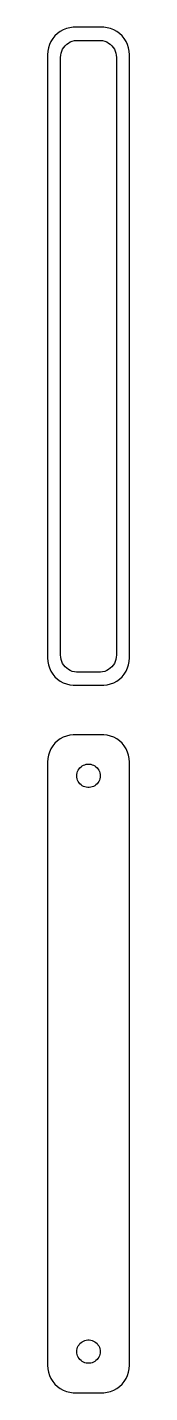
# Model space of a CAD drawing. Header units: metres. Extents: x -8 to 8, y 198 to 447.
import ezdxf

# ---------------------------------------------------------------- set-up
doc = ezdxf.new("R2010")
doc.units = ezdxf.units.M

msp = doc.modelspace()

# ---------------------------------------------------------------- linework, layer by layer
for p, q in [((-5.68712, 445.853), (-6.14484, 445.423)), ((-5.17912, 446.222), (-5.68712, 445.853)), ((-4.62889, 446.524), (-5.17912, 446.222)), ((-4.04507, 446.755), (-4.62889, 446.524)), ((-3.4369, 446.911), (-4.04507, 446.755)), ((-2.81395, 446.99), (-3.4369, 446.911)), ((2.81395, 446.99), (-2.81395, 446.99)), ((3.4369, 446.911), (2.81395, 446.99)), ((4.04507, 446.755), (3.4369, 446.911)), ((4.62889, 446.524), (4.04507, 446.755)), ((5.17912, 446.222), (4.62889, 446.524)), ((5.68712, 445.853), (5.17912, 446.222)), ((6.14484, 445.423), (5.68712, 445.853)), ((-7.34291, 443.243), (-7.46057, 442.627)), ((-7.14888, 443.841), (-7.34291, 443.243)), ((-6.88153, 444.409), (-7.14888, 443.841)), ((-6.54507, 444.939), (-6.88153, 444.409)), ((-6.14484, 445.423), (-6.54507, 444.939)), ((-4.72786, 443), (-4.5184, 443.33)), ((-4.5184, 443.33), (-4.26921, 443.631)), ((-4.26921, 443.631), (-3.98424, 443.899)), ((-3.98424, 443.899), (-3.66798, 444.128)), ((-3.66798, 444.128), (-3.32541, 444.317)), ((-3.32541, 444.317), (-2.96194, 444.461)), ((-2.96194, 444.461), (-2.5833, 444.558)), ((-2.5833, 444.558), (-2.19545, 444.607)), ((-2.19545, 444.607), (2.19545, 444.607)), ((2.19545, 444.607), (2.5833, 444.558)), ((2.5833, 444.558), (2.96194, 444.461)), ((2.96194, 444.461), (3.32541, 444.317)), ((3.32541, 444.317), (3.66798, 444.128)), ((3.66798, 444.128), (3.98424, 443.899)), ((3.98424, 443.899), (4.26921, 443.631)), ((4.26921, 443.631), (4.5184, 443.33)), ((4.5184, 443.33), (4.72786, 443)), ((6.54507, 444.939), (6.14484, 445.423)), ((6.88153, 444.409), (6.54507, 444.939)), ((7.14888, 443.841), (6.88153, 444.409)), ((7.34291, 443.243), (7.14888, 443.841)), ((7.46057, 442.627), (7.34291, 443.243)), ((-7.46057, 442.627), (-7.5, 442)), ((-7.5, 442), (-7.5, 332)), ((-5.11292, 441.5), (-5.08836, 441.89)), ((-5.11292, 332.5), (-5.11292, 441.5)), ((-5.08836, 441.89), (-5.01512, 442.274)), ((-5.01512, 442.274), (-4.89432, 442.646)), ((-4.89432, 442.646), (-4.72786, 443)), ((4.72786, 443), (4.89432, 442.646)), ((4.89432, 442.646), (5.01512, 442.274)), ((5.01512, 442.274), (5.08836, 441.89)), ((5.08836, 441.89), (5.11292, 441.5)), ((5.11292, 441.5), (5.11292, 332.5)), ((7.5, 442), (7.46057, 442.627)), ((7.5, 332), (7.5, 442)), ((-7.5, 332), (-7.46057, 331.373)), ((-7.46057, 331.373), (-7.34291, 330.757)), ((-5.08836, 332.11), (-5.11292, 332.5)), ((-5.01512, 331.726), (-5.08836, 332.11)), ((-4.89432, 331.354), (-5.01512, 331.726)), ((-4.72786, 331), (-4.89432, 331.354)), ((4.89432, 331.354), (4.72786, 331)), ((5.01512, 331.726), (4.89432, 331.354)), ((5.08836, 332.11), (5.01512, 331.726)), ((5.11292, 332.5), (5.08836, 332.11)), ((7.34291, 330.757), (7.46057, 331.373)), ((7.46057, 331.373), (7.5, 332)), ((-7.34291, 330.757), (-7.14888, 330.159)), ((-7.14888, 330.159), (-6.88153, 329.591)), ((-6.88153, 329.591), (-6.54507, 329.061)), ((-6.54507, 329.061), (-6.14484, 328.577)), ((-4.5184, 330.67), (-4.72786, 331)), ((-4.26921, 330.369), (-4.5184, 330.67)), ((-3.98424, 330.101), (-4.26921, 330.369)), ((-3.66798, 329.872), (-3.98424, 330.101)), ((-3.32541, 329.683), (-3.66798, 329.872)), ((-2.96194, 329.539), (-3.32541, 329.683)), ((-2.5833, 329.442), (-2.96194, 329.539)), ((-2.19545, 329.393), (-2.5833, 329.442)), ((2.19545, 329.393), (-2.19545, 329.393)), ((2.5833, 329.442), (2.19545, 329.393)), ((2.96194, 329.539), (2.5833, 329.442)), ((3.32541, 329.683), (2.96194, 329.539)), ((3.66798, 329.872), (3.32541, 329.683)), ((3.98424, 330.101), (3.66798, 329.872)), ((4.26921, 330.369), (3.98424, 330.101)), ((4.5184, 330.67), (4.26921, 330.369)), ((4.72786, 331), (4.5184, 330.67)), ((6.14484, 328.577), (6.54507, 329.061)), ((6.54507, 329.061), (6.88153, 329.591)), ((6.88153, 329.591), (7.14888, 330.159)), ((7.14888, 330.159), (7.34291, 330.757)), ((-6.14484, 328.577), (-5.68712, 328.147)), ((-5.68712, 328.147), (-5.17912, 327.778)), ((-5.17912, 327.778), (-4.62889, 327.476)), ((-4.62889, 327.476), (-4.04507, 327.245)), ((-4.04507, 327.245), (-3.4369, 327.089)), ((-3.4369, 327.089), (-2.81395, 327.01)), ((-2.81395, 327.01), (2.81395, 327.01)), ((2.81395, 327.01), (3.4369, 327.089)), ((3.4369, 327.089), (4.04507, 327.245)), ((4.04507, 327.245), (4.62889, 327.476)), ((4.62889, 327.476), (5.17912, 327.778)), ((5.17912, 327.778), (5.68712, 328.147)), ((5.68712, 328.147), (6.14484, 328.577)), ((-6.14484, 316.423), (-6.54507, 315.939)), ((-5.68712, 316.853), (-6.14484, 316.423)), ((-5.17912, 317.222), (-5.68712, 316.853)), ((-4.62889, 317.524), (-5.17912, 317.222)), ((-4.04507, 317.755), (-4.62889, 317.524)), ((-3.4369, 317.911), (-4.04507, 317.755)), ((-2.81395, 317.99), (-3.4369, 317.911)), ((2.81395, 317.99), (-2.81395, 317.99)), ((3.4369, 317.911), (2.81395, 317.99)), ((4.04507, 317.755), (3.4369, 317.911)), ((4.62889, 317.524), (4.04507, 317.755)), ((5.17912, 317.222), (4.62889, 317.524)), ((5.68712, 316.853), (5.17912, 317.222)), ((6.14484, 316.423), (5.68712, 316.853)), ((6.54507, 315.939), (6.14484, 316.423)), ((-7.34291, 314.243), (-7.46057, 313.627)), ((-7.14888, 314.841), (-7.34291, 314.243)), ((-6.88153, 315.409), (-7.14888, 314.841)), ((-6.54507, 315.939), (-6.88153, 315.409)), ((6.88153, 315.409), (6.54507, 315.939)), ((7.14888, 314.841), (6.88153, 315.409)), ((7.34291, 314.243), (7.14888, 314.841)), ((7.46057, 313.627), (7.34291, 314.243)), ((-7.46057, 313.627), (-7.5, 313)), ((-7.5, 313), (-7.5, 203)), ((-2.06821, 311.031), (-1.98534, 311.286)), ((-1.98534, 311.286), (-1.87117, 311.529)), ((-1.87117, 311.529), (-1.72748, 311.755)), ((-1.72748, 311.755), (-1.55655, 311.962)), ((-1.55655, 311.962), (-1.36108, 312.145)), ((-1.36108, 312.145), (-1.14413, 312.303)), ((-1.14413, 312.303), (-0.909149, 312.432)), ((-0.909149, 312.432), (-0.659836, 312.531)), ((-0.659836, 312.531), (-0.400101, 312.597)), ((-0.400101, 312.597), (-0.134064, 312.631)), ((-0.134064, 312.631), (0.134064, 312.631)), ((0.134064, 312.631), (0.400101, 312.597)), ((0.400101, 312.597), (0.659836, 312.531)), ((0.659836, 312.531), (0.909149, 312.432)), ((0.909149, 312.432), (1.14413, 312.303)), ((1.14413, 312.303), (1.36108, 312.145)), ((1.36108, 312.145), (1.55655, 311.962)), ((1.55655, 311.962), (1.72748, 311.755)), ((1.72748, 311.755), (1.87117, 311.529)), ((1.87117, 311.529), (1.98534, 311.286)), ((1.98534, 311.286), (2.06821, 311.031)), ((7.5, 313), (7.46057, 313.627)), ((7.5, 203), (7.5, 313)), ((-2.13528, 310.5), (-2.11845, 310.768)), ((-2.11845, 310.232), (-2.13528, 310.5)), ((-2.11845, 310.768), (-2.06821, 311.031)), ((-2.06821, 309.969), (-2.11845, 310.232)), ((-1.98534, 309.714), (-2.06821, 309.969)), ((-1.87117, 309.471), (-1.98534, 309.714)), ((-1.72748, 309.245), (-1.87117, 309.471)), ((-1.55655, 309.038), (-1.72748, 309.245)), ((-1.36108, 308.855), (-1.55655, 309.038)), ((-1.14413, 308.697), (-1.36108, 308.855)), ((1.36108, 308.855), (1.14413, 308.697)), ((1.55655, 309.038), (1.36108, 308.855)), ((1.72748, 309.245), (1.55655, 309.038)), ((1.87117, 309.471), (1.72748, 309.245)), ((1.98534, 309.714), (1.87117, 309.471)), ((2.06821, 309.969), (1.98534, 309.714)), ((2.06821, 311.031), (2.11845, 310.768)), ((2.11845, 310.232), (2.06821, 309.969)), ((2.11845, 310.768), (2.13528, 310.5)), ((2.13528, 310.5), (2.11845, 310.232)), ((-0.909149, 308.568), (-1.14413, 308.697)), ((-0.659836, 308.469), (-0.909149, 308.568)), ((-0.400101, 308.403), (-0.659836, 308.469)), ((-0.134064, 308.369), (-0.400101, 308.403)), ((0.134064, 308.369), (-0.134064, 308.369)), ((0.400101, 308.403), (0.134064, 308.369)), ((0.659836, 308.469), (0.400101, 308.403)), ((0.909149, 308.568), (0.659836, 308.469)), ((1.14413, 308.697), (0.909149, 308.568)), ((-1.87117, 206.529), (-1.72748, 206.755)), ((-1.72748, 206.755), (-1.55655, 206.962)), ((-1.55655, 206.962), (-1.36108, 207.145)), ((-1.36108, 207.145), (-1.14413, 207.303)), ((-1.14413, 207.303), (-0.909149, 207.432)), ((-0.909149, 207.432), (-0.659836, 207.531)), ((-0.659836, 207.531), (-0.400101, 207.597)), ((-0.400101, 207.597), (-0.134064, 207.631)), ((-0.134064, 207.631), (0.134064, 207.631)), ((0.134064, 207.631), (0.400101, 207.597)), ((0.400101, 207.597), (0.659836, 207.531)), ((0.659836, 207.531), (0.909149, 207.432)), ((0.909149, 207.432), (1.14413, 207.303)), ((1.14413, 207.303), (1.36108, 207.145)), ((1.36108, 207.145), (1.55655, 206.962)), ((1.55655, 206.962), (1.72748, 206.755)), ((1.72748, 206.755), (1.87117, 206.529)), ((-2.13528, 205.5), (-2.11845, 205.768)), ((-2.11845, 205.232), (-2.13528, 205.5)), ((-2.11845, 205.768), (-2.06821, 206.031)), ((-2.06821, 204.969), (-2.11845, 205.232)), ((-2.06821, 206.031), (-1.98534, 206.286)), ((-1.98534, 204.714), (-2.06821, 204.969)), ((-1.98534, 206.286), (-1.87117, 206.529)), ((-1.87117, 204.471), (-1.98534, 204.714)), ((-1.72748, 204.245), (-1.87117, 204.471)), ((-1.55655, 204.038), (-1.72748, 204.245)), ((1.72748, 204.245), (1.55655, 204.038)), ((1.87117, 204.471), (1.72748, 204.245)), ((1.87117, 206.529), (1.98534, 206.286)), ((1.98534, 204.714), (1.87117, 204.471)), ((1.98534, 206.286), (2.06821, 206.031)), ((2.06821, 204.969), (1.98534, 204.714)), ((2.06821, 206.031), (2.11845, 205.768)), ((2.11845, 205.232), (2.06821, 204.969)), ((2.11845, 205.768), (2.13528, 205.5)), ((2.13528, 205.5), (2.11845, 205.232)), ((-7.5, 203), (-7.46057, 202.373)), ((-7.46057, 202.373), (-7.34291, 201.757)), ((-7.34291, 201.757), (-7.14888, 201.159)), ((-1.36108, 203.855), (-1.55655, 204.038)), ((-1.14413, 203.697), (-1.36108, 203.855)), ((-0.909149, 203.568), (-1.14413, 203.697)), ((-0.659836, 203.469), (-0.909149, 203.568)), ((-0.400101, 203.403), (-0.659836, 203.469)), ((-0.134064, 203.369), (-0.400101, 203.403)), ((0.134064, 203.369), (-0.134064, 203.369)), ((0.400101, 203.403), (0.134064, 203.369)), ((0.659836, 203.469), (0.400101, 203.403)), ((0.909149, 203.568), (0.659836, 203.469)), ((1.14413, 203.697), (0.909149, 203.568)), ((1.36108, 203.855), (1.14413, 203.697)), ((1.55655, 204.038), (1.36108, 203.855)), ((7.14888, 201.159), (7.34291, 201.757)), ((7.34291, 201.757), (7.46057, 202.373)), ((7.46057, 202.373), (7.5, 203)), ((-7.14888, 201.159), (-6.88153, 200.591)), ((-6.88153, 200.591), (-6.54507, 200.061)), ((-6.54507, 200.061), (-6.14484, 199.577)), ((-6.14484, 199.577), (-5.68712, 199.147)), ((5.68712, 199.147), (6.14484, 199.577)), ((6.14484, 199.577), (6.54507, 200.061)), ((6.54507, 200.061), (6.88153, 200.591)), ((6.88153, 200.591), (7.14888, 201.159)), ((-5.68712, 199.147), (-5.17912, 198.778)), ((-5.17912, 198.778), (-4.62889, 198.476)), ((-4.62889, 198.476), (-4.04507, 198.245)), ((-4.04507, 198.245), (-3.4369, 198.089)), ((-3.4369, 198.089), (-2.81395, 198.01)), ((-2.81395, 198.01), (2.81395, 198.01)), ((2.81395, 198.01), (3.4369, 198.089)), ((3.4369, 198.089), (4.04507, 198.245)), ((4.04507, 198.245), (4.62889, 198.476)), ((4.62889, 198.476), (5.17912, 198.778)), ((5.17912, 198.778), (5.68712, 199.147))]:
    msp.add_line(p, q)

doc.saveas('drawing.dxf')
